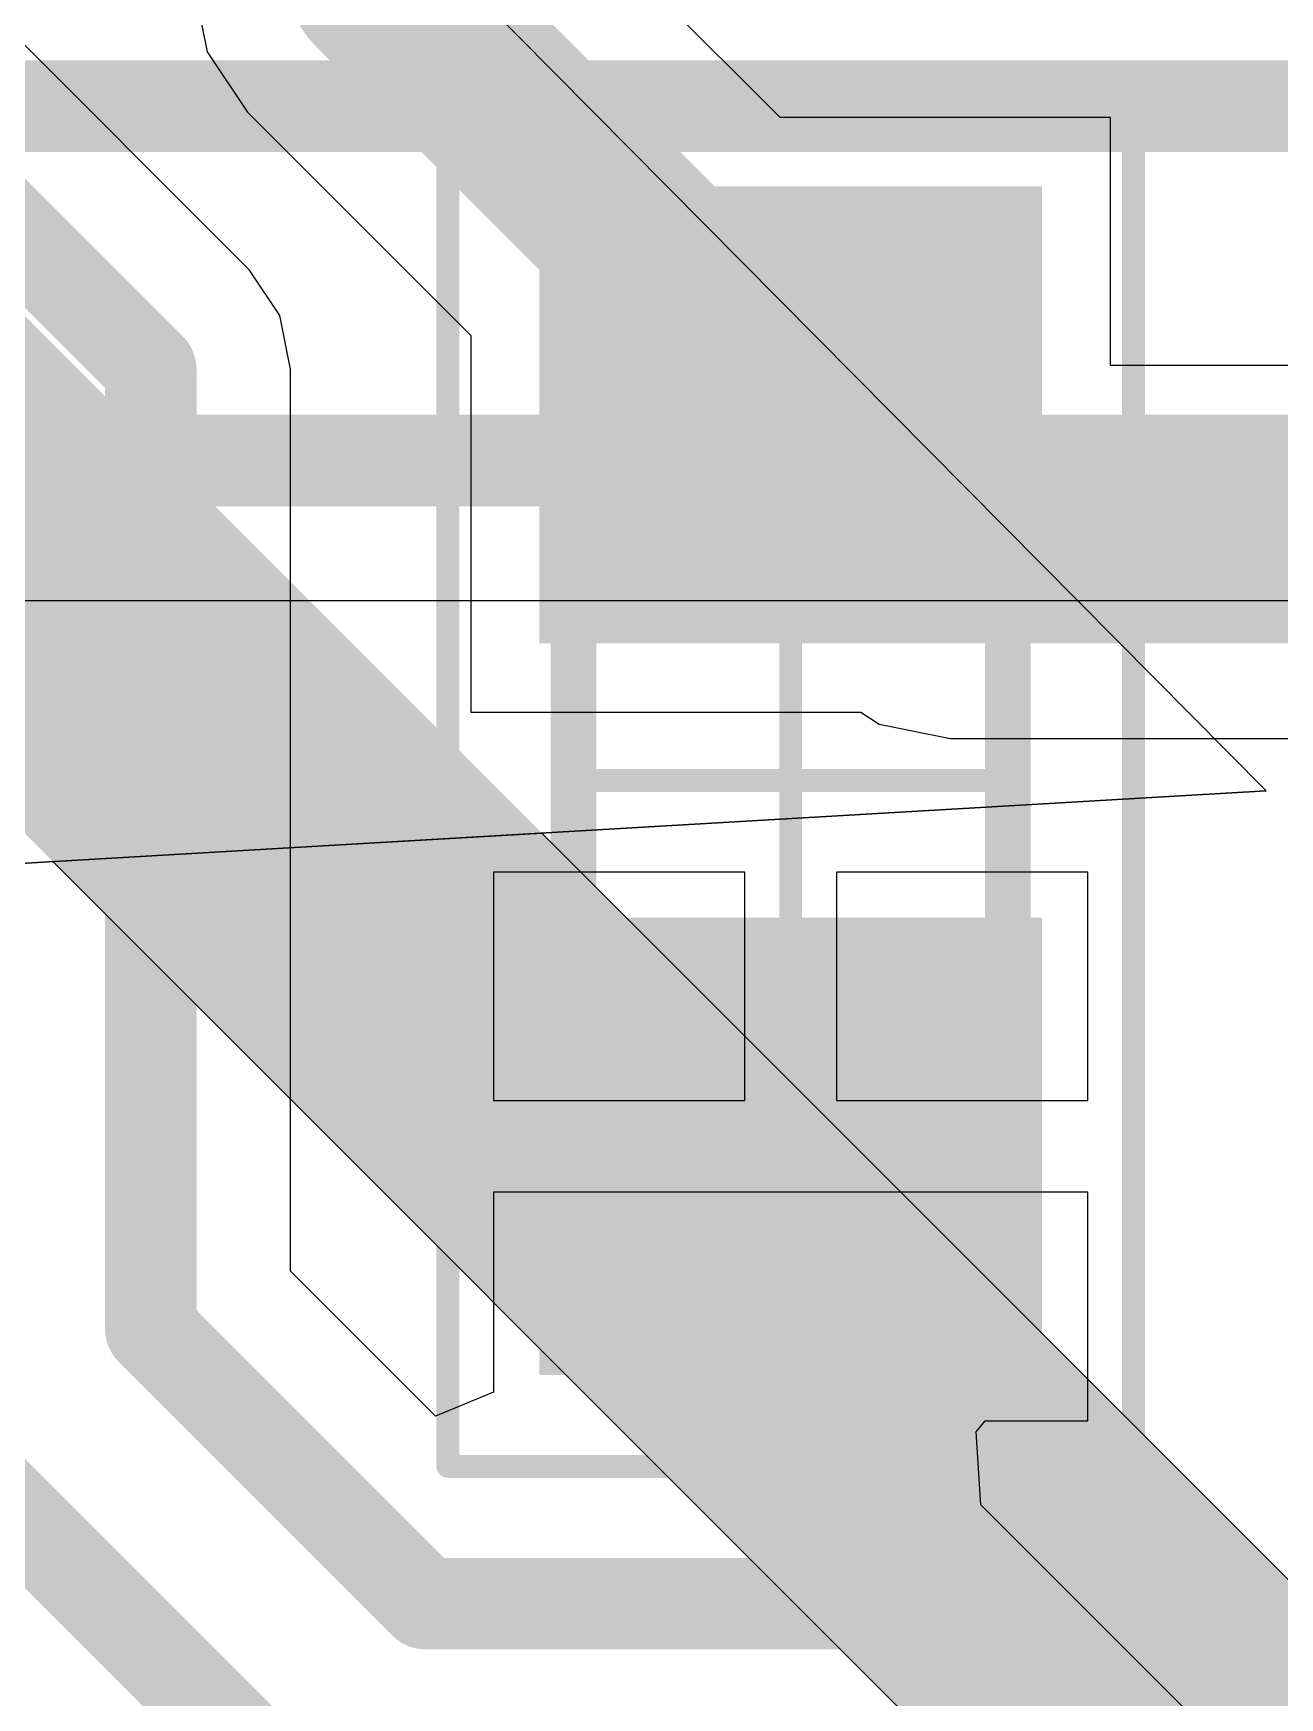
# Model space of a CAD drawing. Header units: inches. Extents: x -5 to 179, y -47 to 8.
# Drawn here: x 77.468 to 80.195, y -26.481 to -22.841 of the extents above; entities that cross this region are included whole.
import ezdxf

# ---------------------------------------------------------------- set-up
doc = ezdxf.new("R2010")
doc.units = ezdxf.units.IN
for name, color, linetype in [('Bottom 3D Body', 56, 'Continuous'), ('Bottom Courtyard', 56, 'Continuous'), ('Bottom Layer', 5, 'Continuous'), ('Bottom Paste', 16, 'Continuous'), ('Bottom Solder', 6, 'Continuous'), ('Mechanical 1', 6, 'Continuous'), ('Top Layer', 1, 'Continuous'), ('Top Overlay', 2, 'Continuous'), ('Top Solder', 216, 'Continuous')]:
    doc.layers.add(name, color=color, linetype=linetype)

# ---------------------------------------------------------------- blocks, each defined once
blk = doc.blocks.new('CAPC0603_1608_55_N_B_1010')
at = {"layer": 'Bottom Layer'}
for points in [[(-0.35, 0.5), (-0.35, -0.5), (-1.25, -0.5), (-1.25, 0.5)], [(1.25, 0.5), (1.25, -0.5), (0.35, -0.5), (0.35, 0.5)]]:
    blk.add_hatch(color=5, dxfattribs=at).paths.add_polyline_path(points)
at = {"layer": 'Bottom Paste'}
for points in [[(-0.35, 0.5), (-0.35, -0.5), (-1.25, -0.5), (-1.25, 0.5)], [(1.25, 0.5), (1.25, -0.5), (0.35, -0.5), (0.35, 0.5)]]:
    blk.add_hatch(color=16, dxfattribs=at).paths.add_polyline_path(points)
at = {"layer": 'Bottom Solder'}
for points in [[(-0.3, 0.55), (-0.3, -0.55), (-1.3, -0.55), (-1.3, 0.55)], [(1.3, 0.55), (1.3, -0.55), (0.3, -0.55), (0.3, 0.55)]]:
    blk.add_hatch(color=6, dxfattribs=at).paths.add_polyline_path(points)
at = {"layer": 'Bottom 3D Body'}
for points in [[(-0.875, 0.475, 0.1, 0.1, 0), (-0.875, -0.475, 0.1, 0.1, 0)], [(-0.875, 0.475, 0.1, 0.1, 0), (0.875, 0.475, 0.1, 0.1, 0)], [(0.875, 0.475, 0.1, 0.1, 0), (0.875, -0.475, 0.1, 0.1, 0)], [(-0.875, -0.475, 0.1, 0.1, 0), (0.875, -0.475, 0.1, 0.1, 0)]]:
    blk.add_lwpolyline(points, format="xyseb", dxfattribs=at)
for points in [[(-0.9, 0.475, 0.05, 0.05, 1), (-0.85, 0.475, 0.05, 0.05, 1)], [(-0.9, 0.475, 0.05, 0.05, 1), (-0.85, 0.475, 0.05, 0.05, 1)], [(0.85, 0.475, 0.05, 0.05, 1), (0.9, 0.475, 0.05, 0.05, 1)], [(0.85, 0.475, 0.05, 0.05, 1), (0.9, 0.475, 0.05, 0.05, 1)], [(-0.9, -0.475, 0.05, 0.05, 1), (-0.85, -0.475, 0.05, 0.05, 1)], [(-0.9, -0.475, 0.05, 0.05, 1), (-0.85, -0.475, 0.05, 0.05, 1)], [(0.85, -0.475, 0.05, 0.05, 1), (0.9, -0.475, 0.05, 0.05, 1)], [(0.85, -0.475, 0.05, 0.05, 1), (0.9, -0.475, 0.05, 0.05, 1)]]:
    blk.add_lwpolyline(points, format="xyseb", close=True, dxfattribs=at)
at = {"layer": 'Bottom Courtyard'}
for points in [[(-1.5, 0.75, 0.05, 0.05, 0), (-1.5, -0.75, 0.05, 0.05, 0)], [(-1.5, 0.75, 0.05, 0.05, 0), (1.5, 0.75, 0.05, 0.05, 0)], [(1.5, 0.75, 0.05, 0.05, 0), (1.5, -0.75, 0.05, 0.05, 0)], [(0, 0.475, 0.05, 0.05, 0), (0, -0.475, 0.05, 0.05, 0)], [(-0.475, 0, 0.05, 0.05, 0), (0.475, 0, 0.05, 0.05, 0)], [(-1.5, -0.75, 0.05, 0.05, 0), (1.5, -0.75, 0.05, 0.05, 0)]]:
    blk.add_lwpolyline(points, format="xyseb", dxfattribs=at)
for points in [[(-1.5125, 0.75, 0.025, 0.025, 1), (-1.4875, 0.75, 0.025, 0.025, 1)], [(-1.5125, 0.75, 0.025, 0.025, 1), (-1.4875, 0.75, 0.025, 0.025, 1)], [(1.4875, 0.75, 0.025, 0.025, 1), (1.5125, 0.75, 0.025, 0.025, 1)], [(1.4875, 0.75, 0.025, 0.025, 1), (1.5125, 0.75, 0.025, 0.025, 1)], [(-0.0125, 0.475, 0.025, 0.025, 1), (0.0125, 0.475, 0.025, 0.025, 1)], [(-0.4875, 0, 0.025, 0.025, 1), (-0.4625, 0, 0.025, 0.025, 1)], [(0.4625, 0, 0.025, 0.025, 1), (0.4875, 0, 0.025, 0.025, 1)], [(-0.0125, -0.475, 0.025, 0.025, 1), (0.0125, -0.475, 0.025, 0.025, 1)], [(-1.5125, -0.75, 0.025, 0.025, 1), (-1.4875, -0.75, 0.025, 0.025, 1)], [(-1.5125, -0.75, 0.025, 0.025, 1), (-1.4875, -0.75, 0.025, 0.025, 1)], [(1.4875, -0.75, 0.025, 0.025, 1), (1.5125, -0.75, 0.025, 0.025, 1)], [(1.4875, -0.75, 0.025, 0.025, 1), (1.5125, -0.75, 0.025, 0.025, 1)]]:
    blk.add_lwpolyline(points, format="xyseb", close=True, dxfattribs=at)

msp = doc.modelspace()

# ---------------------------------------------------------------- linework, layer by layer
at = {"layer": 'Bottom Layer'}
for p, q in [((77.9413, -23.3587), (77.0663, -22.4837)), ((79.1018, -23.025), (78.6328, -22.5561)), ((77.8172, -22.725), (77.8482, -22.8811)), ((77.8482, -22.8811), (77.9366, -23.0134)), ((77.9366, -23.0134), (78.425, -23.5018)), ((79.825, -23.025), (79.1018, -23.025)), ((79.825, -23.5672), (79.825, -23.025)), ((78.0076, -23.4579), (77.9413, -23.3587)), ((77.9413, -23.3587), (77.9413, -23.3587)), ((78.0309, -23.575), (78.0076, -23.4579)), ((78.425, -23.5018), (78.425, -24.325)), ((78.0309, -25.5483), (78.0309, -23.575)), ((80.288, -23.5672), (79.825, -23.5672)), ((78.425, -24.325), (79.2788, -24.325)), ((79.2788, -24.325), (79.3189, -24.3518)), ((79.3189, -24.3518), (79.475, -24.3828)), ((79.475, -24.3828), (80.3598, -24.3828)), ((79.025, -24.675), (78.475, -24.675)), ((78.475, -24.675), (78.475, -25.175)), ((79.025, -25.175), (79.025, -24.675)), ((79.775, -24.675), (79.225, -24.675)), ((79.225, -24.675), (79.225, -25.175)), ((79.775, -25.175), (79.775, -24.675)), ((78.475, -25.175), (79.025, -25.175)), ((79.225, -25.175), (79.775, -25.175)), ((79.775, -25.375), (78.475, -25.375)), ((78.475, -25.375), (78.475, -25.8128)), ((79.775, -25.875), (79.775, -25.375)), ((78.348, -25.8654), (78.0309, -25.5483)), ((78.475, -25.8128), (78.348, -25.8654)), ((79.5312, -25.8992), (79.5505, -25.875)), ((79.5505, -25.875), (79.775, -25.875)), ((79.5413, -26.0587), (79.5312, -25.8992)), ((80.2473, -26.7647), (79.5413, -26.0587))]:
    msp.add_line(p, q, dxfattribs=at)
for points in [[(78.225, -22.725, 0.4, 0.4, 0), (78.225, -20.631, 0.4, 0.4, 0)], [(78.225, -22.725, 0.4, 0.4, 0), (78.825, -23.325, 0.4, 0.4, 0)], [(76.85, -22.7, 0.2, 0.2, 0), (77.725, -23.575, 0.2, 0.2, 0)], [(78.825, -23.425, 0.4, 0.4, 0), (78.825, -23.325, 0.4, 0.4, 0)], [(78.825, -23.425, 0.4, 0.4, 0), (79.075, -23.675, 0.4, 0.4, 0)], [(77.725, -25.675, 0.2, 0.2, 0), (77.725, -23.575, 0.2, 0.2, 0)], [(79.075, -23.675, 0.4, 0.4, 0), (79.125, -23.675, 0.4, 0.4, 0)], [(79.125, -23.675, 0.4, 0.4, 0), (79.175, -23.675, 0.4, 0.4, 0)], [(79.175, -23.675, 0.4, 0.4, 0), (79.475, -23.975, 0.4, 0.4, 0)], [(79.475, -23.975, 0.4, 0.4, 0), (81.35, -23.975, 0.4, 0.4, 0)], [(77.725, -25.675, 0.2, 0.2, 0), (78.325, -26.275, 0.2, 0.2, 0)], [(77.325, -25.975, 0.2, 0.2, 0), (78.025, -26.675, 0.2, 0.2, 0)], [(78.325, -26.275, 0.2, 0.2, 0), (79.325, -26.275, 0.2, 0.2, 0)], [(79.325, -26.275, 0.2, 0.2, 0), (80.225, -27.175, 0.2, 0.2, 0)]]:
    msp.add_lwpolyline(points, format="xyseb", dxfattribs=at)
for points in [[(78.125, -22.725, 0.2, 0.2, 1), (78.325, -22.725, 0.2, 0.2, 1)], [(78.125, -22.725, 0.2, 0.2, 1), (78.325, -22.725, 0.2, 0.2, 1)], [(78.725, -23.325, 0.2, 0.2, 1), (78.925, -23.325, 0.2, 0.2, 1)], [(78.725, -23.325, 0.2, 0.2, 1), (78.925, -23.325, 0.2, 0.2, 1)], [(78.725, -23.425, 0.2, 0.2, 1), (78.925, -23.425, 0.2, 0.2, 1)], [(78.725, -23.425, 0.2, 0.2, 1), (78.925, -23.425, 0.2, 0.2, 1)], [(77.675, -23.575, 0.1, 0.1, 1), (77.775, -23.575, 0.1, 0.1, 1)], [(77.675, -23.575, 0.1, 0.1, 1), (77.775, -23.575, 0.1, 0.1, 1)], [(78.975, -23.675, 0.2, 0.2, 1), (79.175, -23.675, 0.2, 0.2, 1)], [(78.975, -23.675, 0.2, 0.2, 1), (79.175, -23.675, 0.2, 0.2, 1)], [(79.025, -23.675, 0.2, 0.2, 1), (79.225, -23.675, 0.2, 0.2, 1)], [(79.025, -23.675, 0.2, 0.2, 1), (79.225, -23.675, 0.2, 0.2, 1)], [(79.075, -23.675, 0.2, 0.2, 1), (79.275, -23.675, 0.2, 0.2, 1)], [(79.075, -23.675, 0.2, 0.2, 1), (79.275, -23.675, 0.2, 0.2, 1)], [(79.375, -23.975, 0.2, 0.2, 1), (79.575, -23.975, 0.2, 0.2, 1)], [(79.375, -23.975, 0.2, 0.2, 1), (79.575, -23.975, 0.2, 0.2, 1)], [(77.675, -25.675, 0.1, 0.1, 1), (77.775, -25.675, 0.1, 0.1, 1)], [(77.675, -25.675, 0.1, 0.1, 1), (77.775, -25.675, 0.1, 0.1, 1)], [(78.275, -26.275, 0.1, 0.1, 1), (78.375, -26.275, 0.1, 0.1, 1)], [(78.275, -26.275, 0.1, 0.1, 1), (78.375, -26.275, 0.1, 0.1, 1)], [(79.275, -26.275, 0.1, 0.1, 1), (79.375, -26.275, 0.1, 0.1, 1)], [(79.275, -26.275, 0.1, 0.1, 1), (79.375, -26.275, 0.1, 0.1, 1)]]:
    msp.add_lwpolyline(points, format="xyseb", close=True, dxfattribs=at)
at = {"layer": 'Mechanical 1'}
msp.add_lwpolyline([(60.925, -7.5, 0.8, 0.8, 0), (87.6552, -34.2302, 0.8, 0.8, 0)], format="xyseb", dxfattribs=at)
at = {"layer": 'Top Layer'}
msp.add_line((76.95, -24.0809), (86.673, -24.0809), dxfattribs=at)
for points in [[(76, -23, 0.2, 0.2, 0), (86, -23, 0.2, 0.2, 0)], [(76.5, -23.775, 0.2, 0.2, 0), (86.8519, -23.775, 0.2, 0.2, 0)]]:
    msp.add_lwpolyline(points, format="xyseb", dxfattribs=at)
at = {"layer": 'Top Overlay'}
for p, q in [((76.5639, -20.8635), (80.1651, -24.4976)), ((80.1651, -24.4976), (74.6184, -24.8201))]:
    msp.add_line(p, q, dxfattribs=at)
at = {"layer": 'Top Solder'}
for p, q in [((80.1651, -24.4976), (76.5639, -20.8635)), ((74.6184, -24.8201), (80.1651, -24.4976)), ((77.5107, -24.6519), (78.5809, -24.5897)), ((78.5809, -24.5897), (87.4746, -33.4834)), ((87.3715, -34.5127), (77.5107, -24.6519))]:
    msp.add_line(p, q, dxfattribs=at)

# ---------------------------------------------------------------- block references
at = {"rotation": 90}
msp.add_blockref('CAPC0603_1608_55_N_B_1010', (79.125, -24.475), dxfattribs=at)

doc.saveas('drawing.dxf')
